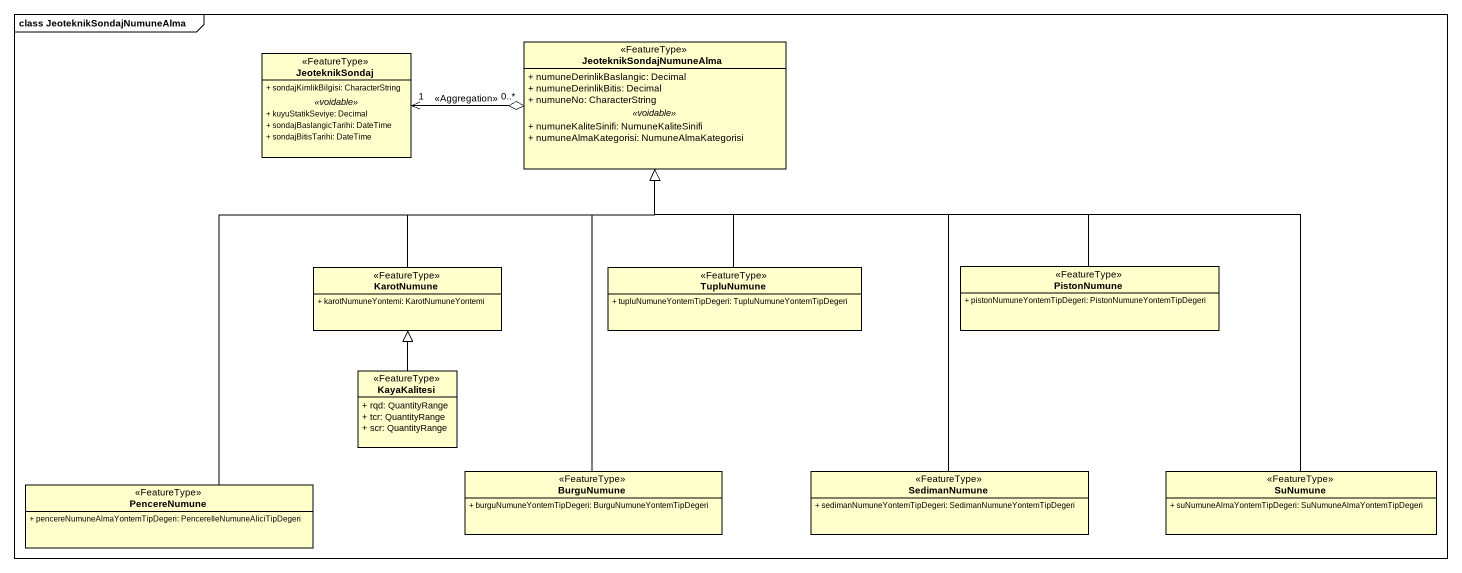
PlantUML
@startuml
mainframe class JeoteknikSondajNumuneAlma
hide circle
hide empty members
skinparam classAttributeIconSize 0
class JeoteknikSondaj <<FeatureType>> {
  + sondajKimlikBilgisi: CharacterString
  .. <<voidable>> ..
  + kuyuStatikSeviye: Decimal
  + sondajBaslangicTarihi: DateTime
  + sondajBitisTarihi: DateTime
}
class JeoteknikSondajNumuneAlma <<FeatureType>> {
  + numuneDerinlikBaslangic: Decimal
  + numuneDerinlikBitis: Decimal
  + numuneNo: CharacterString
  .. <<voidable>> ..
  + numuneKaliteSinifi: NumuneKaliteSinifi
  + numuneAlmaKategorisi: NumuneAlmaKategorisi
}
class PistonNumune <<FeatureType>> {
  + pistonNumuneYontemTipDegeri: PistonNumuneYontemTipDegeri
}
class KarotNumune <<FeatureType>> {
  + karotNumuneYontemi: KarotNumuneYontemi
}
class TupluNumune <<FeatureType>> {
  + tupluNumuneYontemTipDegeri: TupluNumuneYontemTipDegeri
}
class KayaKalitesi <<FeatureType>> {
  + rqd: QuantityRange
  + tcr: QuantityRange
  + scr: QuantityRange
}
class PencereNumune <<FeatureType>> {
  + pencereNumuneAlmaYontemTipDegeri: PencereIleNumuneAliciTipDegeri
}
class BurguNumune <<FeatureType>> {
  + burguNumuneYontemTipDegeri: BurguNumuneYontemTipDegeri
}
class SedimanNumune <<FeatureType>> {
  + sedimanNumuneYontemTipDegeri: SedimanNumuneYontemTipDegeri
}
class SuNumune <<FeatureType>> {
  + suNumuneAlmaYontemTipDegeri: SuNumuneAlmaYontemTipDegeri
}
JeoteknikSondajNumuneAlma "0..*" o-left-> "1" JeoteknikSondaj : <<Aggregation>>
PistonNumune -left-|> JeoteknikSondajNumuneAlma
KarotNumune -up-|> JeoteknikSondajNumuneAlma
TupluNumune -up-|> JeoteknikSondajNumuneAlma
KayaKalitesi -up-|> KarotNumune
PencereNumune -up-|> JeoteknikSondajNumuneAlma
BurguNumune -up-|> JeoteknikSondajNumuneAlma
SedimanNumune -up-|> JeoteknikSondajNumuneAlma
SuNumune -up-|> JeoteknikSondajNumuneAlma
@enduml
